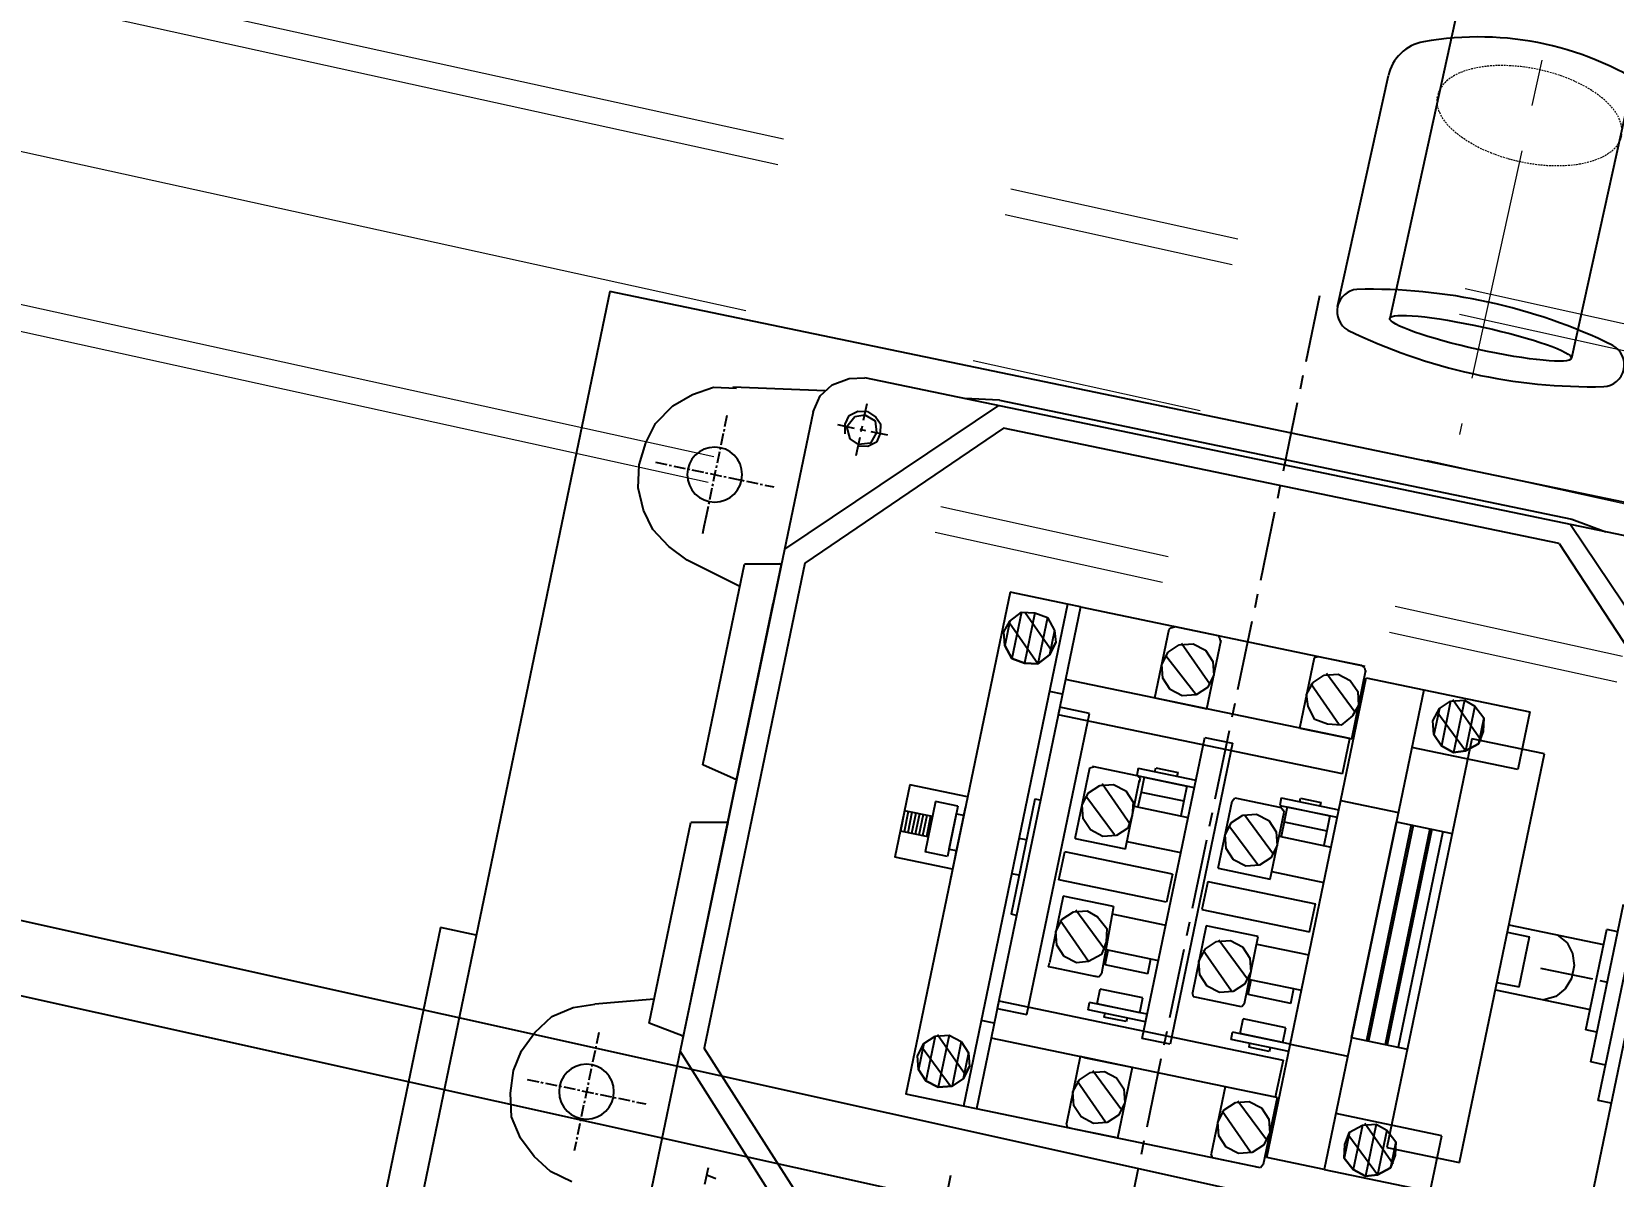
# Model space of a CAD drawing. Header units: millimetres. Extents: x -243837 to -5443, y 40 to 285140.
# Drawn here: x -141947.7 to -141731.7, y 115359.2 to 115515.5 of the extents above; entities that cross this region are included whole.
import ezdxf

# ---------------------------------------------------------------- set-up
doc = ezdxf.new("R2010")
doc.units = ezdxf.units.MM
for name, pattern in [('CENTER', [50.8, 31.75, -6.35, 6.35, -6.35]), ('HIDDEN', [0.375, 0.25, -0.125]), ('PHANTOM', [63.5, 31.75, -6.35, 6.35, -6.35, 6.35, -6.35])]:
    doc.linetypes.add(name, pattern=pattern)
doc.layers.add('0-45-GRID MARKS', color=6, linetype='Continuous')
doc.layers.add('DWG', color=7, linetype='Continuous')
for name, color, linetype, lineweight in [('CEN', 1, 'CENTER', 9), ('HID', 2, 'HIDDEN', 5), ('PHANTAM', 21, 'PHANTOM', 0), ('R-OBJECT', 2, 'Continuous', 20)]:
    doc.layers.add(name, color=color, linetype=linetype, lineweight=lineweight)
doc.styles.add('KA', font='romans.shx', dxfattribs={"width": 0.7})
doc.dimstyles.new('rakesh', dxfattribs={"dimscale": 160, "dimtxt": 2.5, "dimasz": 1, "dimexe": 0.8, "dimexo": 0.8, "dimgap": 1, "dimtad": 1, "dimdec": 0, "dimzin": 0, "dimdsep": 46, "dimtxsty": 'KA', "dimblk": 'OBLIQUE', "dimcen": 1.5, "dimclrd": 1, "dimclre": 1, "dimclrt": 2, "dimadec": 0, "dimazin": 0, "dimtfac": 1, "dimtdec": 0, "dimtmove": 0, "dimatfit": 2, "dimfxl": 0, "dimtolj": 1, "dimtzin": 0, "dimlwd": -1, "dimlwe": -1, "dimarcsym": 1})
doc.dimstyles.new('rakesh$0', dxfattribs={"dimscale": 160, "dimtxt": 2.5, "dimasz": 1, "dimexe": 0.8, "dimexo": 0.8, "dimgap": 1, "dimtad": 1, "dimdec": 0, "dimzin": 0, "dimdsep": 46, "dimtxsty": 'KA', "dimblk": 'OBLIQUE', "dimcen": 1.5, "dimclrd": 1, "dimclre": 1, "dimclrt": 2, "dimadec": 0, "dimazin": 0, "dimtfac": 1, "dimtdec": 0, "dimtmove": 0, "dimatfit": 2, "dimfxl": 1, "dimtolj": 1, "dimtzin": 0, "dimlwd": -1, "dimlwe": -1, "dimarcsym": 1})

# ---------------------------------------------------------------- blocks, each defined once
blk = doc.blocks.new('_Oblique')
at = {"color": 0, "linetype": 'ByBlock', "lineweight": -2}
blk.add_line((-0.5, -0.5), (0.5, 0.5), dxfattribs=at)
blk = doc.blocks.new('*D224')
at = {"layer": 'DEFPOINTS', "color": 0, "ltscale": 10, "transparency": 16777216}
for p in [(-106760.16, 129714.92), (-190510.55, 125814.78, -169.38), (-106760.16, 110177.28)]:
    blk.add_point(p, dxfattribs=at)
at = {"layer": 'R-OBJECT', "color": 1, "ltscale": 10, "transparency": 16777216}
for p, q in [((-190510.55, 125942.78), (-190510.55, 129906.92)), ((-106760.16, 110305.28), (-106760.16, 129906.92)), ((-190510.55, 129714.92), (-106760.16, 129714.92))]:
    blk.add_line(p, q, dxfattribs=at)
at = {"layer": 'R-OBJECT', "color": 1, "ltscale": 10, "transparency": 16777216, "xscale": 160, "yscale": 160, "zscale": 160, "rotation": 180}
blk.add_blockref('_Oblique', (-190510.55, 129714.92), dxfattribs=at)
at = {"layer": 'R-OBJECT', "color": 1, "ltscale": 10, "transparency": 16777216, "xscale": 160, "yscale": 160, "zscale": 160}
blk.add_blockref('_Oblique', (-106760.16, 129714.92), dxfattribs=at)
at = {"layer": 'R-OBJECT', "color": 2, "ltscale": 10, "transparency": 16777216, "insert": (-148635.36, 130179.68), "char_height": 400, "attachment_point": 5, "style": 'KA'}
blk.add_mtext('\\A1;83750 (HORIZONTAL PULLEY CRS.)', dxfattribs=at)
blk = doc.blocks.new('*D228')
at = {"layer": 'DEFPOINTS', "color": 0, "ltscale": 10, "transparency": 16777216}
for p in [(-191009.94, 127989.44), (-191009.94, 115545.14, -13.06), (-108009.94, 113403.92)]:
    blk.add_point(p, dxfattribs=at)
at = {"layer": 'R-OBJECT', "color": 1, "ltscale": 10, "transparency": 16777216}
for p, q in [((-191009.94, 115673.14), (-191009.94, 128181.44)), ((-108009.94, 113531.92), (-108009.94, 128181.44)), ((-108009.94, 127989.44), (-191009.94, 127989.44))]:
    blk.add_line(p, q, dxfattribs=at)
at = {"layer": 'R-OBJECT', "color": 1, "ltscale": 10, "transparency": 16777216, "xscale": 160, "yscale": 160, "zscale": 160, "rotation": 180}
blk.add_blockref('_Oblique', (-191009.94, 127989.44), dxfattribs=at)
at = {"layer": 'R-OBJECT', "color": 1, "ltscale": 10, "transparency": 16777216, "xscale": 160, "yscale": 160, "zscale": 160}
blk.add_blockref('_Oblique', (-108009.94, 127989.44), dxfattribs=at)
at = {"layer": 'R-OBJECT', "color": 2, "ltscale": 10, "transparency": 16777216, "insert": (-149509.94, 128349.44), "char_height": 400, "attachment_point": 5, "style": 'KA'}
blk.add_mtext('\\A1;83000', dxfattribs=at)
blk = doc.blocks.new('A$C53201525')
at = {"layer": 'PHANTAM', "ltscale": 5}
for p, q in [((17816.61, -2798.56, 0), (96.83, 1129.82, 0)), ((17815.83, -2802.07, 0), (96.05, 1126.31, 0)), ((17811.41, -2821.99, 0), (91.64, 1106.39, 0)), ((17807, -2841.9, 0), (87.22, 1086.48, 0)), ((17806.22, -2845.42, 0), (86.44, 1082.96, 0))]:
    blk.add_line(p, q, dxfattribs=at)
blk = doc.blocks.new('A$Cd12bcff8')
at = {"layer": 'CEN'}
blk.add_line((-300, 541.46), (-300, 349.45), dxfattribs=at)
at = {"layer": 'DWG'}
for p, q in [((-312.7, 436.4), (-312.7, 362.87)), ((-287.3, 436.4), (-287.3, 362.87)), ((-320, 362.92), (-320, 395.18))]:
    blk.add_line(p, q, dxfattribs=at)
for centre, radius, start, end in [((-300, 361.47), 42.5, 67.4455, 112.5545), ((-314, 395.18), 6, 112.5545, 180), ((-299.98, 291.96), 75.96, 76.4378, 103.6746), ((-317, 362.92), 3, 108.3107, 251.6893), ((-283, 362.92), 3, 286.0394, 73.9606), ((-299.98, 433.88), 75.96, 256.3254, 283.5622)]:
    blk.add_arc(centre, radius, start, end, dxfattribs=at)
blk.add_ellipse((-300, 362.87), major_axis=(-12.7, 0), ratio=0.122702, dxfattribs=at)
at = {"layer": 'HID'}
blk.add_ellipse((-300, 393.97), major_axis=(-12.85, 0), ratio=0.5, start_param=3.141593, end_param=6.283185, dxfattribs=at)
at = {"layer": 'HID', "extrusion": (0, 0, -1)}
blk.add_ellipse((-300, 393.97), major_axis=(-12.85, 0), ratio=0.5, start_param=3.141593, end_param=6.283185, dxfattribs=at)
blk = doc.blocks.new('A$C19EB56C8')
at = {"color": 0}
for p, q in [((12.7, 186.79), (9.84, 184.98)), ((15.54, 187.57), (12.7, 186.79)), ((18.65, 187.83), (15.54, 187.57)), ((21.76, 187.31), (18.65, 187.83)), ((24.61, 186.02), (21.76, 187.31)), ((26.94, 184.21), (24.61, 186.02)), ((97.41, 186.02), (94.82, 184.21)), ((100.26, 187.31), (97.41, 186.02)), ((103.11, 187.83), (100.26, 187.31)), ((106.22, 187.57), (103.11, 187.83)), ((109.33, 186.79), (106.22, 187.57)), ((111.92, 184.98), (109.33, 186.79)), ((9.84, 184.98), (7.77, 182.65)), ((28.76, 181.61), (26.94, 184.21)), ((94.82, 184.21), (93.01, 181.61)), ((113.99, 182.65), (111.92, 184.98)), ((7.77, 182.65), (6.22, 180.06)), ((30.05, 178.77), (28.76, 181.61)), ((93.01, 181.61), (91.97, 178.77)), ((115.55, 180.06), (113.99, 182.65)), ((6.22, 180.06), (5.7, 176.95)), ((116.33, 176.95), (115.55, 180.06)), ((3.63, 165.03), (5.7, 177.47)), ((32.13, 170.99), (30.05, 178.77)), ((89.64, 170.99), (91.97, 178.77)), ((27.98, 166.07), (29.01, 170.99)), ((57, 170.99), (29.01, 170.99)), ((58.03, 166.07), (57, 170.99)), ((63.99, 166.07), (65.02, 170.99)), ((93.01, 170.99), (65.02, 170.99)), ((93.78, 166.07), (93.01, 170.99)), ((27.98, 166.07), (27.98, 166.33)), ((58.03, 166.07), (58.03, 166.33)), ((93.78, 166.07), (93.78, 166.33)), ((0.77, 141.45), (25.91, 166.07)), ((2.59, 164.25), (1.29, 162.18)), ((4.4, 165.55), (2.59, 164.25)), ((6.73, 166.07), (4.4, 165.55)), ((6.73, 166.07), (115.03, 166.07)), ((58.03, 166.07), (27.98, 166.07)), ((88.35, 166.07), (33.42, 166.07)), ((63.99, 166.07), (93.78, 166.07)), ((121.25, 141.45), (95.86, 166.07)), ((1.29, 162.18), (0.77, 160.11)), ((3.63, 140.16), (27.2, 162.96)), ((27.2, 162.96), (94.82, 162.96)), ((118.14, 140.16), (94.82, 162.96)), ((0.77, 43.01), (0.77, 160.11)), ((5.44, 160.11), (5.18, 158.82)), ((6.22, 161.15), (5.44, 160.11)), ((6.22, 160.37), (5.7, 159.07)), ((7.51, 161.41), (6.22, 161.15)), ((7.77, 161.15), (6.22, 160.37)), ((8.81, 161.15), (7.51, 161.41)), ((9.33, 160.37), (7.77, 161.15)), ((9.84, 159.07), (9.33, 160.37)), ((5.18, 158.82), (5.7, 157.52)), ((5.7, 159.07), (6.22, 157.52)), ((9.06, 156.74), (9.84, 157.78)), ((9.33, 157.52), (9.84, 159.07)), ((9.84, 157.78), (10.1, 159.07)), ((111.66, 159.07), (111.92, 157.78)), ((5.7, 157.52), (6.47, 156.74)), ((6.22, 157.52), (7.77, 157)), ((6.47, 156.74), (7.77, 156.49)), ((7.77, 157), (9.33, 157.52)), ((7.77, 156.49), (9.06, 156.74)), ((0, 141.45), (0.77, 146.12)), ((53.89, 142.75), (63.99, 142.75)), ((53.89, 134.72), (53.89, 142.75)), ((57.52, 142.75), (60.36, 142.75)), ((57.52, 138.87), (57.52, 142.75)), ((60.36, 138.87), (60.36, 142.75)), ((63.99, 134.72), (63.99, 142.75)), ((0, 141.45), (0, 61.66)), ((57.52, 142.23), (60.36, 142.23)), ((57.52, 141.72), (60.36, 141.72)), ((57.52, 141.2), (60.36, 141.2)), ((57.52, 140.68), (60.36, 140.68)), ((3.63, 62.69), (3.63, 140.16)), ((55.44, 138.87), (62.44, 138.87)), ((55.44, 135.76), (55.44, 138.87)), ((57.52, 140.16), (60.36, 140.16)), ((57.52, 139.64), (60.36, 139.64)), ((57.52, 139.12), (60.36, 139.12)), ((62.44, 135.76), (62.44, 138.87)), ((25.39, 126.69), (25.39, 134.72)), ((25.39, 134.72), (95.34, 134.72)), ((29.27, 133.94), (27.72, 132.65)), ((29.27, 133.94), (27.72, 132.65)), ((30.83, 134.46), (29.27, 133.94)), ((30.83, 134.46), (29.27, 133.94)), ((29.27, 133.94), (32.64, 133.94)), ((29.27, 133.94), (32.64, 133.94)), ((34.2, 129.02), (29.53, 133.94)), ((32.64, 133.94), (30.83, 134.46)), ((32.64, 133.94), (34.2, 132.65)), ((34.2, 132.65), (32.64, 133.94)), ((55.44, 135.76), (62.44, 135.76)), ((55.44, 134.72), (65.55, 134.72)), ((56.48, 135.76), (61.4, 135.76)), ((56.48, 135.76), (56.48, 134.72)), ((58.81, 134.72), (61.92, 134.72)), ((61.4, 135.76), (61.4, 134.72)), ((89.9, 134.2), (88.09, 133.69)), ((89.9, 134.2), (88.09, 133.69)), ((93.01, 129.02), (88.6, 133.94)), ((91.71, 133.69), (89.9, 134.2)), ((95.34, 126.69), (95.34, 134.72)), ((27.72, 132.65), (27.46, 130.83)), ((27.72, 132.65), (27.46, 130.83)), ((27.72, 132.65), (34.2, 132.65)), ((27.72, 132.65), (34.2, 132.65)), ((32.13, 127.46), (27.72, 132.13)), ((34.2, 132.65), (34.46, 130.83)), ((34.46, 130.83), (34.2, 132.65)), ((86.79, 132.39), (86.27, 130.58)), ((86.79, 132.39), (86.27, 130.58)), ((91.19, 127.21), (86.53, 132.13)), ((88.09, 133.69), (86.79, 132.39)), ((88.09, 133.69), (86.79, 132.39)), ((86.79, 132.39), (93.01, 132.39)), ((86.79, 132.39), (93.01, 132.39)), ((88.09, 133.69), (91.71, 133.69)), ((88.09, 133.69), (91.71, 133.69)), ((91.71, 133.69), (93.01, 132.39)), ((93.01, 132.39), (91.71, 133.69)), ((93.01, 132.39), (93.53, 130.58)), ((93.53, 130.58), (93.01, 132.39)), ((27.46, 130.83), (34.46, 130.83)), ((27.46, 130.83), (27.72, 129.02)), ((27.46, 130.83), (34.46, 130.83)), ((27.46, 130.83), (27.72, 129.02)), ((34.46, 130.83), (34.2, 129.02)), ((34.2, 129.02), (34.46, 130.83)), ((86.27, 130.58), (93.53, 130.58)), ((86.27, 130.58), (86.79, 128.76)), ((86.27, 130.58), (93.53, 130.58)), ((86.27, 130.58), (86.79, 128.76)), ((93.53, 130.58), (93.01, 128.76)), ((93.01, 128.76), (93.53, 130.58)), ((27.72, 129.02), (34.2, 129.02)), ((27.72, 129.02), (29.27, 127.72)), ((27.72, 129.02), (34.2, 129.02)), ((27.72, 129.02), (29.27, 127.72)), ((29.27, 127.72), (32.64, 127.72)), ((29.27, 127.72), (32.64, 127.72)), ((29.27, 127.72), (30.83, 127.21)), ((32.64, 127.72), (30.83, 127.21)), ((30.83, 127.21), (32.64, 127.72)), ((34.2, 129.02), (32.64, 127.72)), ((32.64, 127.72), (34.2, 129.02)), ((86.79, 128.76), (93.01, 128.76)), ((86.79, 128.76), (88.09, 127.46)), ((86.79, 128.76), (93.01, 128.76)), ((86.79, 128.76), (88.09, 127.46)), ((88.09, 127.46), (91.71, 127.46)), ((88.09, 127.46), (91.71, 127.46)), ((88.09, 127.46), (89.9, 126.95)), ((91.71, 127.46), (89.9, 126.95)), ((89.9, 126.95), (91.71, 127.46)), ((93.01, 128.76), (91.71, 127.46)), ((91.71, 127.46), (93.01, 128.76)), ((25.39, 126.69), (95.34, 126.69)), ((25.39, 124.88), (25.39, 126.69)), ((37.56, 124.88), (37.56, 126.69)), ((52.33, 125.65), (68.39, 125.65)), ((52.33, 124.88), (52.33, 125.65)), ((58.03, 125.65), (58.03, 126.69)), ((62.96, 125.65), (62.96, 126.69)), ((68.39, 124.88), (68.39, 125.65)), ((83.42, 124.88), (83.42, 126.69)), ((95.34, 124.88), (95.34, 126.69)), ((25.39, 124.88), (25.39, 85.24)), ((25.39, 124.88), (35.49, 124.88)), ((35.49, 85.24), (35.49, 124.88)), ((35.49, 124.88), (40.42, 124.88)), ((39.38, 124.88), (81.35, 124.88)), ((39.38, 120.73), (39.38, 124.88)), ((40.42, 85.24), (40.42, 124.88)), ((80.31, 124.88), (80.31, 85.24)), ((80.31, 124.88), (85.49, 124.88)), ((81.35, 124.88), (81.35, 120.73)), ((85.49, 85.24), (85.49, 124.88)), ((85.49, 124.88), (95.34, 124.88)), ((95.34, 85.24), (95.34, 124.88)), ((81.35, 120.73), (39.38, 120.73)), ((46.63, 119.17), (46.37, 118.66)), ((46.37, 118.92), (46.37, 112.7)), ((56.48, 119.17), (46.63, 119.17)), ((51.81, 119.17), (50, 118.66)), ((51.81, 119.17), (50, 118.66)), ((54.92, 114), (50.52, 118.92)), ((53.63, 118.66), (51.81, 119.17)), ((53.63, 118.66), (51.81, 119.17)), ((56.48, 119.17), (56.48, 112.18)), ((58.55, 105.19), (58.55, 120.21)), ((62.44, 120.21), (58.55, 120.21)), ((62.44, 105.19), (62.44, 120.21)), ((64.51, 119.17), (73.83, 119.17)), ((64.51, 112.18), (64.51, 119.17)), ((69.43, 119.17), (67.62, 118.66)), ((72.54, 114), (67.88, 118.92)), ((71.25, 118.66), (69.43, 119.17)), ((74.35, 119.17), (73.83, 119.17)), ((74.35, 118.66), (74.35, 119.17)), ((48.71, 117.36), (48.19, 115.55)), ((48.71, 117.36), (48.19, 115.55)), ((53.11, 112.18), (48.45, 117.1)), ((50, 118.66), (48.71, 117.36)), ((50, 118.66), (48.71, 117.36)), ((54.92, 117.36), (53.63, 118.66)), ((54.92, 117.36), (53.63, 118.66)), ((55.44, 115.55), (54.92, 117.36)), ((55.44, 115.55), (54.92, 117.36)), ((66.33, 117.36), (65.81, 115.55)), ((70.47, 112.18), (66.06, 117.1)), ((67.62, 118.66), (66.33, 117.36)), ((72.54, 117.36), (71.25, 118.66)), ((73.06, 115.55), (72.54, 117.36)), ((74.35, 112.44), (74.35, 118.66)), ((48.19, 115.55), (48.71, 113.73)), ((48.19, 115.55), (48.71, 113.73)), ((54.92, 113.73), (55.44, 115.55)), ((54.92, 113.73), (55.44, 115.55)), ((65.81, 115.55), (66.33, 114)), ((72.54, 114), (73.06, 115.55)), ((25.91, 112.44), (25.65, 112.18)), ((35.49, 112.44), (25.91, 112.44)), ((30.83, 112.44), (29.01, 111.92)), ((30.83, 112.44), (29.01, 111.92)), ((32.64, 111.92), (30.83, 112.44)), ((32.64, 111.92), (30.83, 112.44)), ((35.49, 112.44), (35.49, 105.19)), ((45.34, 112.7), (45.34, 104.67)), ((45.34, 112.7), (46.37, 112.7)), ((46.37, 112.7), (46.63, 112.18)), ((46.37, 112.7), (46.37, 104.67)), ((48.71, 113.73), (50, 112.44)), ((48.71, 113.73), (50, 112.44)), ((50, 112.44), (51.81, 112.18)), ((50, 112.44), (51.81, 112.18)), ((51.81, 112.18), (53.63, 112.44)), ((51.81, 112.18), (53.63, 112.44)), ((53.63, 112.44), (54.92, 113.73)), ((53.63, 112.44), (54.92, 113.73)), ((66.33, 114), (67.62, 112.44)), ((67.62, 112.44), (69.43, 112.18)), ((69.43, 112.18), (71.25, 112.44)), ((71.25, 112.44), (72.54, 114)), ((74.35, 112.18), (74.35, 112.7)), ((77.98, 104.67), (77.98, 112.7)), ((79.02, 112.7), (77.98, 112.7)), ((79.02, 104.67), (79.02, 112.7)), ((85.49, 112.44), (94.82, 112.44)), ((85.49, 105.19), (85.49, 112.44)), ((90.42, 112.44), (88.6, 111.92)), ((92.23, 111.92), (90.42, 112.44)), ((95.34, 112.18), (94.82, 112.44)), ((25.65, 112.18), (25.39, 111.66)), ((25.39, 111.92), (25.39, 105.7)), ((27.72, 110.63), (27.2, 108.81)), ((27.72, 110.63), (27.2, 108.81)), ((32.13, 105.44), (27.46, 110.37)), ((29.01, 111.92), (27.72, 110.63)), ((29.01, 111.92), (27.72, 110.63)), ((33.94, 107), (29.53, 112.18)), ((33.94, 110.63), (32.64, 111.92)), ((33.94, 110.63), (32.64, 111.92)), ((34.46, 108.81), (33.94, 110.63)), ((34.46, 108.81), (33.94, 110.63)), ((44.82, 110.37), (44.82, 107.26)), ((45.34, 110.37), (44.82, 110.37)), ((46.37, 111.66), (46.37, 105.7)), ((46.37, 111.66), (48.45, 111.66)), ((46.63, 112.18), (47.15, 112.18)), ((56.48, 112.18), (46.89, 112.18)), ((48.45, 111.66), (50.52, 111.66)), ((48.45, 111.66), (48.45, 105.7)), ((48.45, 111.66), (48.45, 105.7)), ((50.52, 112.18), (50.52, 104.67)), ((55.44, 112.18), (55.44, 104.67)), ((64.51, 112.18), (73.83, 111.92)), ((65.55, 112.18), (65.55, 104.67)), ((70.47, 112.18), (70.47, 104.67)), ((72.54, 111.66), (70.47, 111.66)), ((72.54, 105.7), (72.54, 111.66)), ((73.83, 111.92), (74.35, 112.18)), ((77.98, 111.66), (75.91, 111.66)), ((75.91, 105.7), (75.91, 111.66)), ((77.98, 105.7), (77.98, 111.66)), ((79.02, 110.37), (79.54, 110.37)), ((79.54, 107.26), (79.54, 110.37)), ((85.49, 111.92), (85.49, 105.7)), ((87.31, 110.63), (86.79, 108.81)), ((91.45, 105.44), (87.05, 110.37)), ((88.6, 111.92), (87.31, 110.63)), ((93.53, 107.26), (88.86, 112.18)), ((93.53, 110.63), (92.23, 111.92)), ((94.05, 108.81), (93.53, 110.63)), ((95.34, 111.66), (95.34, 112.18)), ((95.34, 105.7), (95.34, 111.66)), ((27.2, 108.81), (27.72, 107)), ((27.2, 108.81), (27.72, 107)), ((33.94, 107), (34.46, 108.81)), ((33.94, 107), (34.46, 108.81)), ((86.79, 108.81), (87.31, 107)), ((93.53, 107), (94.05, 108.81)), ((27.72, 107), (29.01, 105.7)), ((27.72, 107), (29.01, 105.7)), ((32.64, 105.7), (33.94, 107)), ((32.64, 105.7), (33.94, 107)), ((45.34, 107.26), (44.82, 107.26)), ((79.02, 107.26), (79.54, 107.26)), ((87.31, 107), (88.6, 105.7)), ((92.23, 105.7), (93.53, 107)), ((25.39, 105.7), (25.65, 105.44)), ((25.65, 105.44), (26.16, 105.19)), ((35.49, 105.19), (25.91, 105.19)), ((29.01, 105.7), (30.83, 105.19)), ((29.01, 105.7), (30.83, 105.19)), ((30.83, 105.19), (32.64, 105.7)), ((30.83, 105.19), (32.64, 105.7)), ((39.38, 104.67), (39.38, 100.78)), ((81.35, 104.67), (39.38, 104.67)), ((46.37, 105.7), (48.45, 105.7)), ((48.45, 105.7), (50.52, 105.7)), ((58.55, 105.19), (62.44, 105.19)), ((72.54, 105.7), (70.47, 105.7)), ((77.98, 105.7), (75.91, 105.7)), ((79.02, 104.67), (77.98, 104.67)), ((81.35, 100.78), (81.35, 104.67)), ((85.49, 105.19), (95.34, 105.19)), ((88.6, 105.7), (90.42, 105.19)), ((90.42, 105.19), (92.23, 105.7)), ((95.34, 105.19), (95.34, 105.7)), ((39.38, 100.78), (81.35, 100.78)), ((58.55, 100.26), (58.55, 85.24)), ((58.55, 100.26), (62.44, 100.26)), ((62.44, 100.26), (62.44, 85.24)), ((47.15, 99.23), (46.63, 98.97)), ((46.63, 98.97), (46.63, 98.71)), ((46.63, 98.71), (46.63, 92.49)), ((56.48, 99.23), (47.15, 99.23)), ((48.71, 97.41), (48.19, 95.6)), ((48.71, 97.41), (48.19, 95.6)), ((50, 98.71), (48.71, 97.41)), ((50, 98.71), (48.71, 97.41)), ((51.81, 99.23), (50, 98.71)), ((51.81, 99.23), (50, 98.71)), ((54.92, 94.05), (50.52, 98.97)), ((53.63, 98.71), (51.81, 99.23)), ((53.63, 98.71), (51.81, 99.23)), ((54.92, 97.41), (53.63, 98.71)), ((54.92, 97.41), (53.63, 98.71)), ((55.44, 95.6), (54.92, 97.41)), ((55.44, 95.6), (54.92, 97.41)), ((56.48, 99.23), (56.48, 91.97)), ((64.51, 99.23), (73.83, 99.23)), ((64.51, 91.97), (64.51, 99.23)), ((66.33, 97.41), (65.81, 95.6)), ((67.62, 98.71), (66.33, 97.41)), ((69.43, 99.23), (67.62, 98.71)), ((72.54, 94.05), (67.88, 98.97)), ((71.25, 98.71), (69.43, 99.23)), ((72.54, 97.41), (71.25, 98.71)), ((73.06, 95.6), (72.54, 97.41)), ((74.35, 98.97), (73.83, 99.23)), ((74.35, 98.71), (74.35, 98.97)), ((74.35, 92.49), (74.35, 98.71)), ((48.19, 95.6), (48.71, 93.79)), ((48.19, 95.6), (48.71, 93.79)), ((53.11, 92.23), (48.71, 97.15)), ((54.92, 93.79), (55.44, 95.6)), ((54.92, 93.79), (55.44, 95.6)), ((65.81, 95.6), (66.33, 93.79)), ((70.47, 92.23), (66.06, 97.15)), ((72.54, 93.79), (73.06, 95.6)), ((48.71, 93.79), (50, 92.49)), ((48.71, 93.79), (50, 92.49)), ((53.63, 92.49), (54.92, 93.79)), ((53.63, 92.49), (54.92, 93.79)), ((66.33, 93.79), (67.62, 92.49)), ((71.25, 92.49), (72.54, 93.79)), ((25.65, 92.23), (25.39, 91.71)), ((25.39, 91.97), (25.39, 85.76)), ((35.49, 92.23), (25.65, 92.23)), ((29.01, 91.71), (27.72, 90.42)), ((29.01, 91.71), (27.72, 90.42)), ((30.83, 92.23), (29.01, 91.71)), ((30.83, 92.23), (29.01, 91.71)), ((33.94, 87.05), (29.27, 91.97)), ((32.38, 91.71), (30.83, 92.23)), ((32.38, 91.71), (30.83, 92.23)), ((33.94, 90.42), (32.38, 91.71)), ((33.94, 90.42), (32.38, 91.71)), ((35.49, 92.23), (35.49, 84.98)), ((45.34, 92.75), (45.34, 84.72)), ((45.34, 92.75), (46.37, 92.75)), ((46.37, 92.75), (46.37, 84.72)), ((46.37, 91.71), (46.37, 85.76)), ((46.37, 91.71), (48.45, 91.71)), ((46.63, 92.49), (46.89, 92.23)), ((46.89, 92.23), (47.15, 91.97)), ((56.48, 91.97), (47.15, 91.97)), ((48.45, 91.71), (48.45, 85.76)), ((48.45, 91.71), (50.52, 91.71)), ((48.45, 91.71), (48.45, 85.76)), ((50, 92.49), (51.81, 91.97)), ((50, 92.49), (51.81, 91.97)), ((50.52, 91.97), (50.52, 84.72)), ((51.81, 91.97), (53.63, 92.49)), ((51.81, 91.97), (53.63, 92.49)), ((55.44, 91.97), (55.44, 84.72)), ((73.83, 91.97), (64.51, 91.97)), ((65.55, 91.97), (65.55, 84.72)), ((67.62, 92.49), (69.43, 91.97)), ((69.43, 91.97), (71.25, 92.49)), ((70.47, 91.97), (70.47, 84.72)), ((72.54, 91.71), (70.47, 91.71)), ((72.54, 85.76), (72.54, 91.71)), ((73.83, 91.97), (74.35, 92.23)), ((74.35, 92.23), (74.35, 92.75)), ((77.98, 91.71), (75.91, 91.71)), ((75.91, 85.76), (75.91, 91.71)), ((77.98, 84.72), (77.98, 92.75)), ((79.02, 92.75), (77.98, 92.75)), ((77.98, 85.76), (77.98, 91.71)), ((79.02, 84.72), (79.02, 92.75)), ((85.49, 92.23), (94.82, 92.23)), ((85.49, 84.98), (85.49, 92.23)), ((88.6, 91.71), (87.31, 90.42)), ((90.42, 92.23), (88.6, 91.71)), ((93.53, 87.05), (88.86, 91.97)), ((92.23, 91.71), (90.42, 92.23)), ((93.53, 90.42), (92.23, 91.71)), ((95.34, 91.97), (94.82, 92.23)), ((95.34, 91.71), (95.34, 91.97)), ((95.34, 85.49), (95.34, 91.71)), ((27.72, 90.42), (27.2, 88.6)), ((27.72, 90.42), (27.2, 88.6)), ((27.2, 88.6), (27.72, 86.79)), ((27.2, 88.6), (27.72, 86.79)), ((31.86, 85.24), (27.46, 90.16)), ((34.2, 88.6), (33.94, 90.42)), ((34.2, 88.6), (33.94, 90.42)), ((33.94, 86.79), (34.2, 88.6)), ((33.94, 86.79), (34.2, 88.6)), ((44.82, 90.16), (44.82, 87.31)), ((45.34, 90.16), (44.82, 90.16)), ((79.02, 90.16), (79.54, 90.16)), ((79.54, 87.31), (79.54, 90.16)), ((87.31, 90.42), (86.79, 88.6)), ((86.79, 88.6), (87.31, 86.79)), ((91.45, 85.24), (87.05, 90.16)), ((94.05, 88.6), (93.53, 90.42)), ((93.53, 86.79), (94.05, 88.6)), ((27.72, 86.79), (29.01, 85.49)), ((27.72, 86.79), (29.01, 85.49)), ((32.38, 85.49), (33.94, 86.79)), ((32.38, 85.49), (33.94, 86.79)), ((45.34, 87.31), (44.82, 87.31)), ((79.02, 87.31), (79.54, 87.31)), ((87.31, 86.79), (88.6, 85.49)), ((92.23, 85.49), (93.53, 86.79)), ((25.39, 85.76), (25.65, 85.24)), ((25.65, 85.24), (26.16, 84.98)), ((35.49, 84.98), (25.91, 84.98)), ((26.94, 84.72), (26.94, 76.69)), ((93.78, 84.72), (26.94, 84.72)), ((29.01, 85.49), (30.83, 84.98)), ((29.01, 85.49), (30.83, 84.98)), ((30.83, 84.98), (32.38, 85.49)), ((30.83, 84.98), (32.38, 85.49)), ((40.42, 85.24), (35.49, 85.24)), ((44.04, 84.72), (44.04, 76.69)), ((46.37, 85.76), (48.45, 85.76)), ((48.45, 85.76), (50.52, 85.76)), ((62.44, 85.24), (58.55, 85.24)), ((72.54, 85.76), (70.47, 85.76)), ((77.98, 85.76), (75.91, 85.76)), ((77.98, 84.72), (77.98, 76.69)), ((80.31, 85.24), (85.49, 85.24)), ((85.49, 84.98), (94.82, 84.98)), ((88.6, 85.49), (90.42, 84.98)), ((90.42, 84.98), (92.23, 85.49)), ((93.78, 76.69), (93.78, 84.72)), ((94.82, 84.98), (95.34, 85.24)), ((95.34, 85.24), (95.34, 85.76)), ((26.94, 76.69), (93.78, 76.69)), ((26.94, 76.69), (26.94, 61.92)), ((34.97, 61.92), (34.97, 76.69)), ((45.34, 76.69), (75.39, 76.69)), ((45.34, 76.69), (75.39, 76.69)), ((75.39, 76.69), (45.34, 76.69)), ((45.34, 76.69), (75.39, 76.69)), ((75.39, 76.69), (45.34, 76.69)), ((45.34, 76.69), (45.34, 68.91)), ((75.39, 76.69), (75.39, 68.91)), ((86.01, 61.92), (86.01, 76.69)), ((93.78, 76.69), (93.78, 61.92)), ((29.01, 74.1), (27.72, 72.8)), ((29.01, 74.1), (27.72, 72.8)), ((30.83, 74.62), (29.01, 74.1)), ((30.83, 74.62), (29.01, 74.1)), ((29.01, 74.1), (32.64, 74.1)), ((29.01, 74.1), (32.64, 74.1)), ((33.94, 69.43), (29.53, 74.35)), ((32.64, 74.1), (30.83, 74.62)), ((32.64, 74.1), (33.94, 72.8)), ((33.94, 72.8), (32.64, 74.1)), ((45.34, 74.62), (75.39, 74.62)), ((45.34, 74.35), (75.39, 74.35)), ((88.09, 74.35), (86.79, 72.8)), ((88.09, 74.35), (86.79, 72.8)), ((89.9, 74.62), (88.09, 74.35)), ((89.9, 74.62), (88.09, 74.35)), ((88.09, 74.35), (91.71, 74.35)), ((88.09, 74.35), (91.71, 74.35)), ((93.01, 69.43), (88.6, 74.35)), ((91.71, 74.35), (89.9, 74.62)), ((91.71, 74.35), (93.01, 72.8)), ((93.01, 72.8), (91.71, 74.35)), ((27.72, 72.8), (27.2, 70.99)), ((27.72, 72.8), (27.2, 70.99)), ((32.13, 67.62), (27.46, 72.54)), ((27.72, 72.8), (33.94, 72.8)), ((27.72, 72.8), (33.94, 72.8)), ((33.94, 72.8), (34.46, 70.99)), ((34.46, 70.99), (33.94, 72.8)), ((45.34, 72.02), (75.39, 72.02)), ((45.34, 71.76), (75.39, 71.76)), ((86.79, 72.8), (86.27, 70.99)), ((86.79, 72.8), (86.27, 70.99)), ((91.19, 67.62), (86.53, 72.54)), ((86.79, 72.8), (93.01, 72.8)), ((86.79, 72.8), (93.01, 72.8)), ((93.01, 72.8), (93.53, 70.99)), ((93.53, 70.99), (93.01, 72.8)), ((27.2, 70.99), (34.46, 70.99)), ((27.2, 70.99), (27.72, 69.43)), ((27.2, 70.99), (34.46, 70.99)), ((27.2, 70.99), (27.72, 69.43)), ((27.72, 69.43), (33.94, 69.43)), ((27.72, 69.43), (29.01, 67.88)), ((27.72, 69.43), (33.94, 69.43)), ((27.72, 69.43), (29.01, 67.88)), ((33.94, 69.43), (32.64, 67.88)), ((32.64, 67.88), (33.94, 69.43)), ((34.46, 70.99), (33.94, 69.43)), ((33.94, 69.43), (34.46, 70.99)), ((45.34, 70.21), (75.39, 70.21)), ((86.27, 70.99), (93.53, 70.99)), ((86.27, 70.99), (86.79, 69.43)), ((86.27, 70.99), (93.53, 70.99)), ((86.27, 70.99), (86.79, 69.43)), ((86.79, 69.43), (93.01, 69.43)), ((86.79, 69.43), (88.09, 67.88)), ((86.79, 69.43), (93.01, 69.43)), ((86.79, 69.43), (88.09, 67.88)), ((93.01, 69.43), (91.71, 67.88)), ((91.71, 67.88), (93.01, 69.43)), ((93.53, 70.99), (93.01, 69.43)), ((93.01, 69.43), (93.53, 70.99)), ((29.01, 67.88), (32.64, 67.88)), ((29.01, 67.88), (32.64, 67.88)), ((29.01, 67.88), (30.83, 67.62)), ((32.64, 67.88), (30.83, 67.62)), ((30.83, 67.62), (32.64, 67.88)), ((32.13, 68.91), (89.12, 68.91)), ((32.13, 58.81), (32.13, 68.91)), ((88.09, 67.88), (91.71, 67.88)), ((88.09, 67.88), (91.71, 67.88)), ((88.09, 67.88), (89.9, 67.62)), ((89.12, 68.91), (89.12, 58.81)), ((91.71, 67.88), (89.9, 67.62)), ((89.9, 67.62), (91.71, 67.88)), ((3.63, 62.69), (26.16, 40.16)), ((0, 61.66), (0.77, 56.74)), ((0.77, 61.66), (24.87, 37.05)), ((26.94, 61.92), (34.97, 61.92)), ((93.78, 61.92), (86.01, 61.92)), ((89.12, 58.81), (32.13, 58.81)), ((55.96, 58.81), (55.96, 45.59)), ((57, 58.81), (57, 55.7)), ((63.99, 58.81), (63.99, 55.7)), ((65.02, 58.81), (65.02, 45.59)), ((63.99, 55.7), (57, 55.7)), ((55.96, 52.07), (56.74, 50.52)), ((64.25, 50.52), (65.02, 52.07)), ((56.74, 50.52), (58.03, 49.48)), ((62.96, 49.48), (64.25, 50.52)), ((58.03, 49.48), (59.59, 48.96)), ((59.59, 48.96), (61.4, 48.96)), ((61.4, 48.96), (62.96, 49.48)), ((67.88, 45.59), (53.89, 45.59)), ((53.89, 44.04), (53.89, 45.59)), ((67.88, 44.04), (67.88, 45.59)), ((72.02, 44.04), (50, 44.04)), ((72.02, 41.97), (72.02, 44.04)), ((76.95, 41.97), (44.04, 41.97)), ((76.95, 40.16), (76.95, 41.97)), ((95.6, 40.16), (26.16, 40.16))]:
    blk.add_line(p, q, dxfattribs=at)
at = {"color": 1, "linetype": 'CENTER', "ltscale": 0.05}
for p, q in [((17.87, 185.72), (17.87, 169.21)), ((103.89, 185.72), (103.89, 169.21)), ((9.62, 177.47), (26.13, 177.47)), ((95.63, 177.47), (112.14, 177.47))]:
    blk.add_line(p, q, dxfattribs=at)
at = {"color": 1}
for p, q in [((22.54, 177.47), (25.13, 177.47)), ((7.77, 162.44), (7.77, 160.11)), ((6.47, 159.07), (4.14, 159.07)), ((8.03, 159.07), (7.25, 159.07)), ((7.77, 159.33), (7.77, 158.55)), ((7.77, 157.78), (7.77, 155.45)), ((11.4, 159.07), (8.81, 159.07)), ((112.96, 159.07), (110.63, 159.07)), ((109.59, 126.43), (104.92, 126.43)), ((60.88, 53.37), (60.88, 46.11)), ((60.88, 45.08), (60.88, 44.04))]:
    blk.add_line(p, q, dxfattribs=at)
for centre in [(17.87, 177.47), (103.89, 177.47)]:
    blk.add_circle(centre, 3.75)
blk = doc.blocks.new('A$C0D930AAD')
at = {"color": 1, "linetype": 'CENTER', "ltscale": 0.3}
blk.add_line((119.1, -132.99), (119.1, 363.9), dxfattribs=at)
at = {"color": 4}
for p, q in [((24.1, 344.7), (214.1, 344.7)), ((214.1, 344.7), (214.1, 0)), ((219.1, 255), (219.1, 5))]:
    blk.add_line(p, q, dxfattribs=at)
at = {"color": 3}
blk.add_line((214.1, 255), (219.1, 255), dxfattribs=at)
at = {"rotation": 270}
blk.add_blockref('A$C19EB56C8', (17.55, 341.02), dxfattribs=at)
blk = doc.blocks.new('A$C7A4F4B06')
at = {"color": 3}
blk.add_blockref('A$C0D930AAD', (-744.11, 0, -0.04), dxfattribs=at)

msp = doc.modelspace()

# ---------------------------------------------------------------- linework, layer by layer
at = {"layer": '0-45-GRID MARKS'}
for p, q in [((-190437.61, 126143.79), (-137004.62, 114297.98)), ((-190437.61, 126143.79), (-137004.62, 114297.98)), ((-190439.78, 126134.02), (-137006.79, 114288.22))]:
    msp.add_line(p, q, dxfattribs=at)

# ---------------------------------------------------------------- block references
for name, p, rotation in [('A$C53201525', (-151294.06, 116426.23, 0), 0.1073270075036499), ('A$Cd12bcff8', (-141534.72, 115054.81), 347.6052263799932)]:
    msp.add_blockref(name, p, dxfattribs=dict(rotation=rotation))
at = {"color": 6, "xscale": -1, "rotation": 348.2589793849683}
msp.add_blockref('A$C7A4F4B06', (-142457.77, 115250.36, -199.08), dxfattribs=at)

# ---------------------------------------------------------------- dimensions: what is measured, and where the dimension line sits
at = {"layer": 'R-OBJECT', "ltscale": 10}
dim = msp.add_linear_dim(base=(-106760.16, 129714.92), p1=(-190510.55, 125814.78, -169.38), p2=(-106760.16, 110177.28), text='<> (HORIZONTAL PULLEY CRS.)', dimstyle='rakesh', override={"dimexe": 1.2, "dimfxl": 0.18}, dxfattribs=at)
dim.commit()
dim.dimension.update_dxf_attribs({"geometry": '*D224', "text_midpoint": (-148635.36, 130179.68)})
dim = msp.add_linear_dim(base=(-191009.94, 127989.44), p1=(-108009.94, 113403.92), p2=(-191009.94, 115545.14, -13.06), dimstyle='rakesh$0', override={"dimexe": 1.2, "dimfxl": 0.18}, dxfattribs=at)
dim.commit()
dim.dimension.update_dxf_attribs({"geometry": '*D228', "text_midpoint": (-149509.94, 128349.44)})

doc.saveas('drawing.dxf')
